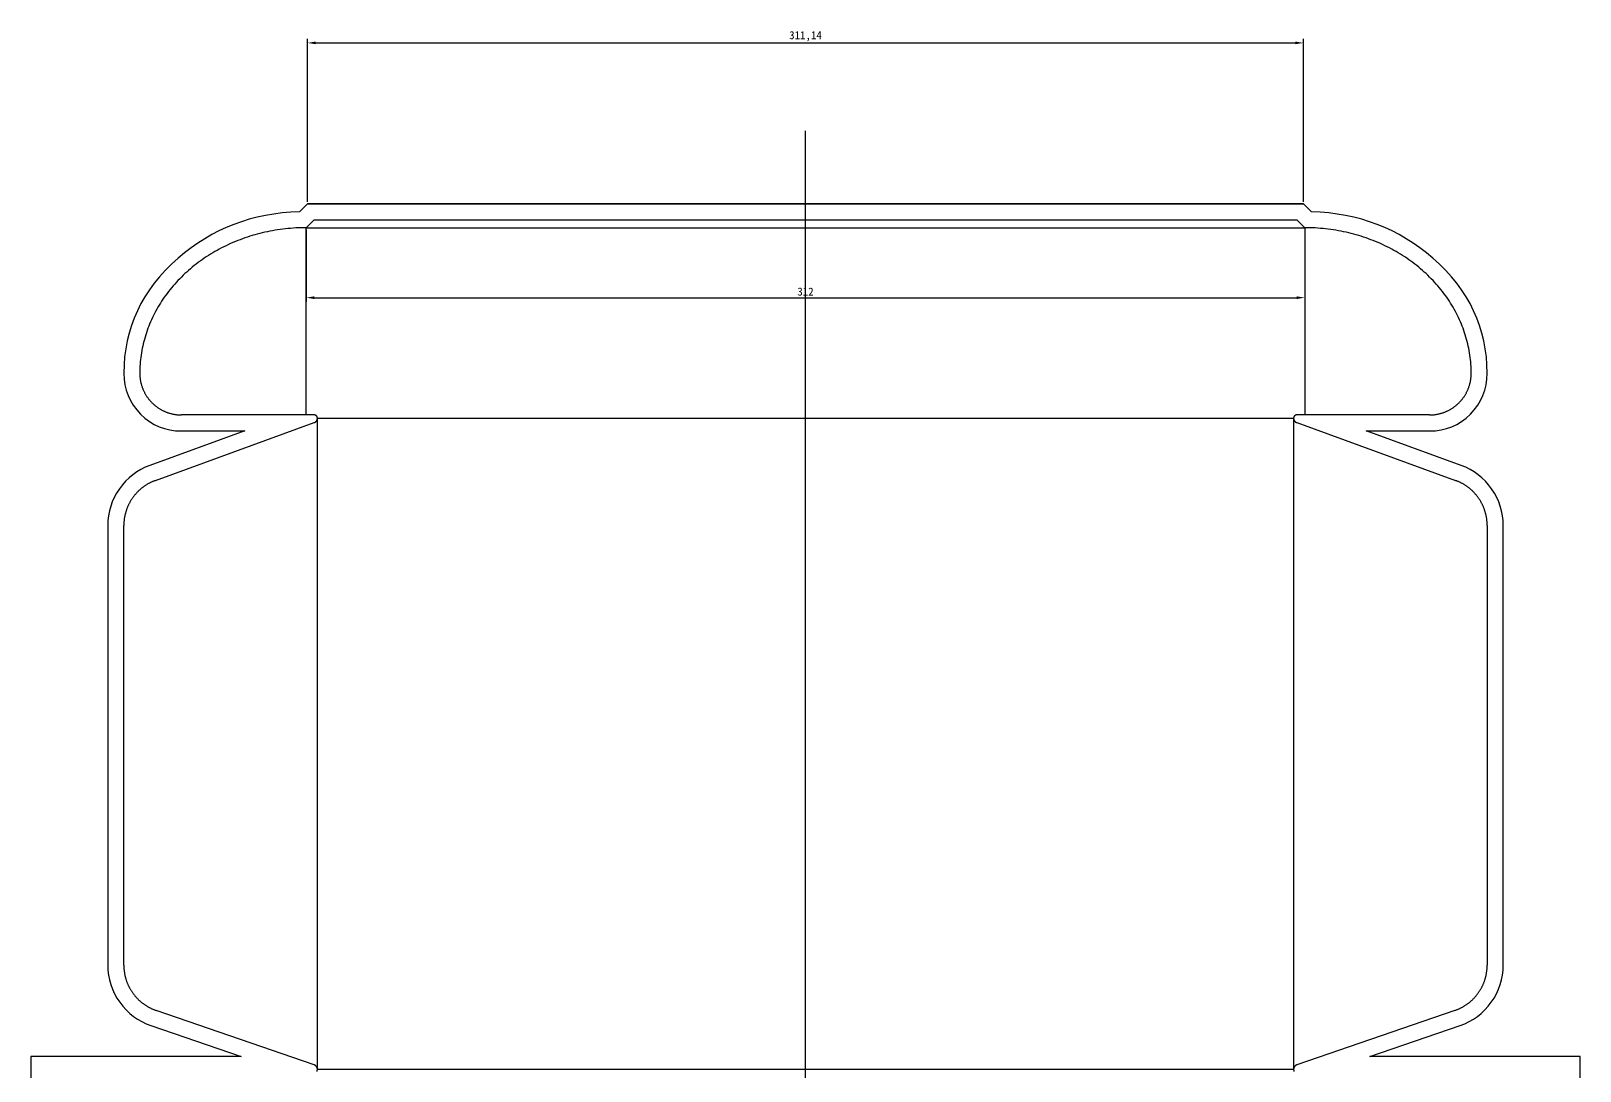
# Model space of a CAD drawing. Header units: millimetres. Extents: x -1 to 611, y 3 to 714.
# Drawn here: x 76 to 560, y 389 to 714 of the extents above; entities that cross this region are included whole.
import ezdxf

# ---------------------------------------------------------------- set-up
doc = ezdxf.new("R2010")
doc.units = ezdxf.units.MM
for name, color, linetype in [('bleeds', 3, 'Continuous'), ('cuts', 5, 'Continuous'), ('folds', 1, 'Continuous')]:
    doc.layers.add(name, color=color, linetype=linetype)
doc.dimstyles.get("Standard").update_dxf_attribs({"dimtxt": 2.5, "dimasz": 2.5, "dimexe": 1.25, "dimexo": 0.625, "dimtad": 1, "dimcen": 2.5, "dimazin": 3, "dimtfac": 1, "dimtmove": 0, "dimatfit": 3, "dimarcsym": 0})

# ---------------------------------------------------------------- blocks, each defined once
blk = doc.blocks.new('traditional')
at = {"layer": 'bleeds'}
for p, q in [((132.43, 600), (129.9, 597.47)), ((443.57, 600), (132.43, 600)), ((446.1, 597.47), (443.57, 600)), ((112.78, 529), (83.16, 518.22)), ((93, 529), (112.78, 529)), ((93, 529), (93, 529)), ((492.84, 518.22), (463.22, 529)), ((463.22, 529), (483, 529)), ((70, 499.43), (70, 362.1)), ((506, 362.1), (506, 499.43)), ((83.49, 343.19), (111.63, 333.5)), ((464.37, 333.5), (492.51, 343.19)), ((111.63, 333.5), (46, 333.5)), ((46, 333.5), (46, 271)), ((530, 333.5), (464.37, 333.5)), ((530, 271), (530, 333.5))]:
    blk.add_line(p, q, dxfattribs=at)
for points in [[(129.9, 597.47), (115.19, 597.05), (102.53, 592.21), (91.94, 582.94)], [(484.06, 582.94), (473.47, 592.21), (460.81, 597.05), (446.1, 597.47)], [(91.94, 582.94), (80.65, 573.06), (75, 561.08), (75, 547)], [(501, 547), (501, 561.08), (495.35, 573.06), (484.06, 582.94)], [(75, 547), (75, 542.03), (76.76, 537.79), (80.27, 534.27)], [(495.73, 534.27), (499.24, 537.79), (501, 542.03), (501, 547)], [(80.27, 534.27), (83.79, 530.76), (88.03, 529), (93, 529)], [(483, 529), (487.97, 529), (492.21, 530.76), (495.73, 534.27)], [(83.16, 518.22), (79.21, 516.78), (76.03, 514.34), (73.62, 510.9)], [(502.38, 510.9), (499.97, 514.34), (496.79, 516.78), (492.84, 518.22)], [(73.62, 510.9), (71.21, 507.45), (70, 503.63), (70, 499.43)], [(506, 499.43), (506, 503.63), (504.79, 507.45), (502.38, 510.9)], [(70, 362.1), (70, 357.83), (71.24, 353.96), (73.72, 350.49)], [(502.28, 350.49), (504.76, 353.96), (506, 357.83), (506, 362.1)], [(73.72, 350.49), (76.2, 347.01), (79.45, 344.58), (83.49, 343.19)], [(492.51, 343.19), (496.55, 344.58), (499.8, 347.01), (502.28, 350.49)]]:
    blk.add_open_spline(points, degree=3, dxfattribs=at)
at = {"layer": 'cuts'}
for p, q in [((132, 592.5), (134.5, 595)), ((132, 592.5), (132, 592.5)), ((134.5, 595), (441.5, 595)), ((441.5, 595), (444, 592.5)), ((132, 534), (93, 534)), ((134.5, 534), (132, 534)), ((444, 534), (441.5, 534)), ((483, 534), (444, 534)), ((84.87, 513.52), (134.51, 531.59)), ((441.49, 531.59), (491.13, 513.52)), ((75, 362.1), (75, 499.43)), ((501, 499.43), (501, 362.1)), ((134.49, 330.92), (85.12, 347.92)), ((490.88, 347.92), (441.51, 330.92))]:
    blk.add_line(p, q, dxfattribs=at)
for points in [[(132, 592.5), (131.18, 592.49), (130.37, 592.48), (129.55, 592.45), (128.73, 592.41), (127.92, 592.36), (127.11, 592.3), (126.29, 592.23), (125.48, 592.14), (124.67, 592.05), (123.87, 591.94), (123.06, 591.82), (122.26, 591.69), (121.46, 591.55), (120.66, 591.4), (119.86, 591.24), (119.07, 591.07), (118.28, 590.89), (117.49, 590.69), (116.71, 590.49), (115.93, 590.27), (115.16, 590.05), (114.39, 589.81), (113.62, 589.56), (112.86, 589.3), (112.1, 589.04), (111.35, 588.76), (110.6, 588.47), (109.86, 588.17), (109.12, 587.86), (108.39, 587.54), (107.67, 587.21), (106.95, 586.87), (106.24, 586.52), (105.53, 586.16), (104.83, 585.8), (104.14, 585.42), (103.45, 585.03), (102.77, 584.63), (102.1, 584.23), (101.44, 583.81), (100.78, 583.39), (100.13, 582.95), (99.49, 582.51), (98.85, 582.06), (98.23, 581.6), (97.61, 581.13), (97, 580.65), (96.4, 580.17), (95.81, 579.67), (95.23, 579.17), (94.66, 578.66), (94.09, 578.15), (93.54, 577.62), (92.99, 577.09), (92.46, 576.55), (91.93, 576), (91.42, 575.45), (90.91, 574.89), (90.42, 574.32), (89.93, 573.74), (89.46, 573.16), (88.99, 572.57), (88.54, 571.98), (88.09, 571.38), (87.66, 570.77), (87.24, 570.16), (86.83, 569.54), (86.43, 568.92), (86.04, 568.29), (85.67, 567.66), (85.3, 567.02), (84.95, 566.37), (84.61, 565.72), (84.28, 565.07), (83.96, 564.41), (83.65, 563.75), (83.36, 563.08), (83.07, 562.41), (82.8, 561.74), (82.55, 561.06), (82.3, 560.38), (82.06, 559.69), (81.84, 559.01), (81.63, 558.32), (81.44, 557.62), (81.25, 556.93), (81.08, 556.23), (80.92, 555.53), (80.77, 554.82), (80.64, 554.12), (80.52, 553.41), (80.41, 552.7), (80.31, 551.99), (80.23, 551.28), (80.16, 550.57), (80.1, 549.86), (80.06, 549.14), (80.03, 548.43), (80.01, 547.71), (80, 547)], [(496, 547), (495.99, 547.71), (495.97, 548.43), (495.94, 549.14), (495.9, 549.86), (495.84, 550.57), (495.77, 551.28), (495.69, 551.99), (495.59, 552.7), (495.48, 553.41), (495.36, 554.12), (495.23, 554.82), (495.08, 555.53), (494.92, 556.23), (494.75, 556.93), (494.56, 557.62), (494.37, 558.32), (494.16, 559.01), (493.94, 559.69), (493.7, 560.38), (493.45, 561.06), (493.2, 561.74), (492.93, 562.41), (492.64, 563.08), (492.35, 563.75), (492.04, 564.41), (491.72, 565.07), (491.39, 565.72), (491.05, 566.37), (490.7, 567.02), (490.33, 567.66), (489.96, 568.29), (489.57, 568.92), (489.17, 569.54), (488.76, 570.16), (488.34, 570.77), (487.91, 571.38), (487.46, 571.98), (487.01, 572.57), (486.54, 573.16), (486.07, 573.74), (485.58, 574.32), (485.09, 574.89), (484.58, 575.45), (484.07, 576), (483.54, 576.55), (483.01, 577.09), (482.46, 577.62), (481.91, 578.15), (481.34, 578.66), (480.77, 579.17), (480.19, 579.67), (479.6, 580.17), (479, 580.65), (478.39, 581.13), (477.77, 581.6), (477.15, 582.06), (476.51, 582.51), (475.87, 582.95), (475.22, 583.39), (474.56, 583.81), (473.9, 584.23), (473.23, 584.63), (472.55, 585.03), (471.86, 585.42), (471.17, 585.8), (470.47, 586.16), (469.76, 586.52), (469.05, 586.87), (468.33, 587.21), (467.61, 587.54), (466.88, 587.86), (466.14, 588.17), (465.4, 588.47), (464.65, 588.76), (463.9, 589.04), (463.14, 589.3), (462.38, 589.56), (461.61, 589.81), (460.84, 590.05), (460.07, 590.27), (459.29, 590.49), (458.51, 590.69), (457.72, 590.89), (456.93, 591.07), (456.14, 591.24), (455.34, 591.4), (454.54, 591.55), (453.74, 591.69), (452.94, 591.82), (452.13, 591.94), (451.33, 592.05), (450.52, 592.14), (449.71, 592.23), (448.89, 592.3), (448.08, 592.36), (447.27, 592.41), (446.45, 592.45), (445.63, 592.48), (444.82, 592.49), (444, 592.5)], [(80, 547), (80, 546.8), (80.01, 546.59), (80.01, 546.39), (80.03, 546.18), (80.04, 545.98), (80.06, 545.78), (80.08, 545.57), (80.1, 545.37), (80.13, 545.17), (80.16, 544.97), (80.19, 544.76), (80.23, 544.56), (80.27, 544.36), (80.31, 544.16), (80.36, 543.97), (80.41, 543.77), (80.46, 543.57), (80.52, 543.37), (80.57, 543.18), (80.64, 542.98), (80.7, 542.79), (80.77, 542.6), (80.84, 542.4), (80.91, 542.21), (80.99, 542.03), (81.07, 541.84), (81.15, 541.65), (81.24, 541.46), (81.33, 541.28), (81.42, 541.1), (81.51, 540.92), (81.61, 540.74), (81.71, 540.56), (81.81, 540.38), (81.92, 540.21), (82.02, 540.03), (82.13, 539.86), (82.25, 539.69), (82.36, 539.52), (82.48, 539.36), (82.6, 539.19), (82.73, 539.03), (82.85, 538.87), (82.98, 538.71), (83.11, 538.56), (83.25, 538.4), (83.38, 538.25), (83.52, 538.1), (83.66, 537.95), (83.81, 537.81), (83.95, 537.66), (84.1, 537.52), (84.25, 537.38), (84.4, 537.25), (84.56, 537.11), (84.71, 536.98), (84.87, 536.85), (85.03, 536.73), (85.19, 536.6), (85.36, 536.48), (85.52, 536.36), (85.69, 536.25), (85.86, 536.13), (86.03, 536.02), (86.21, 535.92), (86.38, 535.81), (86.56, 535.71), (86.74, 535.61), (86.92, 535.51), (87.1, 535.42), (87.28, 535.33), (87.46, 535.24), (87.65, 535.15), (87.84, 535.07), (88.03, 534.99), (88.21, 534.91), (88.4, 534.84), (88.6, 534.77), (88.79, 534.7), (88.98, 534.64), (89.18, 534.57), (89.37, 534.52), (89.57, 534.46), (89.77, 534.41), (89.97, 534.36), (90.16, 534.31), (90.36, 534.27), (90.56, 534.23), (90.76, 534.19), (90.97, 534.16), (91.17, 534.13), (91.37, 534.1), (91.57, 534.08), (91.78, 534.06), (91.98, 534.04), (92.18, 534.03), (92.39, 534.01), (92.59, 534.01), (92.8, 534), (93, 534)], [(483, 534), (483.2, 534), (483.41, 534.01), (483.61, 534.01), (483.82, 534.03), (484.02, 534.04), (484.22, 534.06), (484.43, 534.08), (484.63, 534.1), (484.83, 534.13), (485.03, 534.16), (485.24, 534.19), (485.44, 534.23), (485.64, 534.27), (485.84, 534.31), (486.03, 534.36), (486.23, 534.41), (486.43, 534.46), (486.63, 534.52), (486.82, 534.57), (487.02, 534.64), (487.21, 534.7), (487.4, 534.77), (487.6, 534.84), (487.79, 534.91), (487.97, 534.99), (488.16, 535.07), (488.35, 535.15), (488.54, 535.24), (488.72, 535.33), (488.9, 535.42), (489.08, 535.51), (489.26, 535.61), (489.44, 535.71), (489.62, 535.81), (489.79, 535.92), (489.97, 536.02), (490.14, 536.13), (490.31, 536.25), (490.48, 536.36), (490.64, 536.48), (490.81, 536.6), (490.97, 536.73), (491.13, 536.85), (491.29, 536.98), (491.44, 537.11), (491.6, 537.25), (491.75, 537.38), (491.9, 537.52), (492.05, 537.66), (492.19, 537.81), (492.34, 537.95), (492.48, 538.1), (492.62, 538.25), (492.75, 538.4), (492.89, 538.56), (493.02, 538.71), (493.15, 538.87), (493.27, 539.03), (493.4, 539.19), (493.52, 539.36), (493.64, 539.52), (493.75, 539.69), (493.87, 539.86), (493.98, 540.03), (494.08, 540.21), (494.19, 540.38), (494.29, 540.56), (494.39, 540.74), (494.49, 540.92), (494.58, 541.1), (494.67, 541.28), (494.76, 541.46), (494.85, 541.65), (494.93, 541.84), (495.01, 542.03), (495.09, 542.21), (495.16, 542.4), (495.23, 542.6), (495.3, 542.79), (495.36, 542.98), (495.43, 543.18), (495.48, 543.37), (495.54, 543.57), (495.59, 543.77), (495.64, 543.97), (495.69, 544.16), (495.73, 544.36), (495.77, 544.56), (495.81, 544.76), (495.84, 544.97), (495.87, 545.17), (495.9, 545.37), (495.92, 545.57), (495.94, 545.78), (495.96, 545.98), (495.97, 546.18), (495.99, 546.39), (495.99, 546.59), (496, 546.8), (496, 547)], [(135.5, 533), (135.5, 533.02), (135.5, 533.03), (135.5, 533.05), (135.5, 533.06), (135.5, 533.08), (135.5, 533.09), (135.49, 533.11), (135.49, 533.13), (135.49, 533.14), (135.49, 533.16), (135.49, 533.17), (135.48, 533.19), (135.48, 533.2), (135.48, 533.22), (135.47, 533.23), (135.47, 533.25), (135.46, 533.26), (135.46, 533.28), (135.46, 533.29), (135.45, 533.31), (135.45, 533.32), (135.44, 533.34), (135.44, 533.35), (135.43, 533.37), (135.42, 533.38), (135.42, 533.4), (135.41, 533.41), (135.4, 533.43), (135.4, 533.44), (135.39, 533.45), (135.38, 533.47), (135.38, 533.48), (135.37, 533.5), (135.36, 533.51), (135.35, 533.52), (135.34, 533.54), (135.34, 533.55), (135.33, 533.56), (135.32, 533.58), (135.31, 533.59), (135.3, 533.6), (135.29, 533.61), (135.28, 533.63), (135.27, 533.64), (135.26, 533.65), (135.25, 533.66), (135.24, 533.67), (135.23, 533.68), (135.22, 533.7), (135.21, 533.71), (135.2, 533.72), (135.18, 533.73), (135.17, 533.74), (135.16, 533.75), (135.15, 533.76), (135.14, 533.77), (135.13, 533.78), (135.11, 533.79), (135.1, 533.8), (135.09, 533.81), (135.08, 533.82), (135.06, 533.83), (135.05, 533.84), (135.04, 533.84), (135.02, 533.85), (135.01, 533.86), (135, 533.87), (134.98, 533.88), (134.97, 533.88), (134.95, 533.89), (134.94, 533.9), (134.93, 533.9), (134.91, 533.91), (134.9, 533.92), (134.88, 533.92), (134.87, 533.93), (134.85, 533.94), (134.84, 533.94), (134.82, 533.95), (134.81, 533.95), (134.79, 533.96), (134.78, 533.96), (134.76, 533.96), (134.75, 533.97), (134.73, 533.97), (134.72, 533.98), (134.7, 533.98), (134.69, 533.98), (134.67, 533.99), (134.66, 533.99), (134.64, 533.99), (134.63, 533.99), (134.61, 533.99), (134.59, 534), (134.58, 534), (134.56, 534), (134.55, 534), (134.53, 534), (134.52, 534), (134.5, 534)], [(134.51, 531.59), (134.53, 531.6), (134.55, 531.6), (134.56, 531.61), (134.58, 531.62), (134.6, 531.62), (134.61, 531.63), (134.63, 531.64), (134.65, 531.65), (134.66, 531.66), (134.68, 531.66), (134.7, 531.67), (134.71, 531.68), (134.73, 531.69), (134.75, 531.7), (134.76, 531.71), (134.78, 531.72), (134.79, 531.73), (134.81, 531.74), (134.82, 531.75), (134.84, 531.76), (134.85, 531.77), (134.87, 531.78), (134.88, 531.79), (134.9, 531.8), (134.91, 531.81), (134.93, 531.82), (134.94, 531.83), (134.96, 531.84), (134.97, 531.86), (134.98, 531.87), (135, 531.88), (135.01, 531.89), (135.02, 531.9), (135.04, 531.92), (135.05, 531.93), (135.06, 531.94), (135.08, 531.96), (135.09, 531.97), (135.1, 531.98), (135.11, 532), (135.13, 532.01), (135.14, 532.02), (135.15, 532.04), (135.16, 532.05), (135.17, 532.07), (135.19, 532.08), (135.2, 532.1), (135.21, 532.11), (135.22, 532.12), (135.23, 532.14), (135.24, 532.15), (135.25, 532.17), (135.26, 532.19), (135.27, 532.2), (135.28, 532.22), (135.29, 532.23), (135.3, 532.25), (135.31, 532.26), (135.32, 532.28), (135.32, 532.3), (135.33, 532.31), (135.34, 532.33), (135.35, 532.34), (135.36, 532.36), (135.36, 532.38), (135.37, 532.39), (135.38, 532.41), (135.39, 532.43), (135.39, 532.45), (135.4, 532.46), (135.41, 532.48), (135.41, 532.5), (135.42, 532.51), (135.42, 532.53), (135.43, 532.55), (135.44, 532.57), (135.44, 532.58), (135.45, 532.6), (135.45, 532.62), (135.46, 532.64), (135.46, 532.65), (135.46, 532.67), (135.47, 532.69), (135.47, 532.71), (135.47, 532.73), (135.48, 532.74), (135.48, 532.76), (135.48, 532.78), (135.49, 532.8), (135.49, 532.82), (135.49, 532.84), (135.49, 532.85), (135.49, 532.87), (135.5, 532.89), (135.5, 532.91), (135.5, 532.93), (135.5, 532.95), (135.5, 532.96), (135.5, 532.98), (135.5, 533)], [(441.5, 534), (441.48, 534), (441.47, 534), (441.45, 534), (441.44, 534), (441.42, 534), (441.41, 534), (441.39, 533.99), (441.37, 533.99), (441.36, 533.99), (441.34, 533.99), (441.33, 533.99), (441.31, 533.98), (441.3, 533.98), (441.28, 533.98), (441.27, 533.97), (441.25, 533.97), (441.24, 533.96), (441.22, 533.96), (441.21, 533.96), (441.19, 533.95), (441.18, 533.95), (441.16, 533.94), (441.15, 533.94), (441.13, 533.93), (441.12, 533.92), (441.1, 533.92), (441.09, 533.91), (441.07, 533.9), (441.06, 533.9), (441.05, 533.89), (441.03, 533.88), (441.02, 533.88), (441, 533.87), (440.99, 533.86), (440.98, 533.85), (440.96, 533.84), (440.95, 533.84), (440.94, 533.83), (440.92, 533.82), (440.91, 533.81), (440.9, 533.8), (440.89, 533.79), (440.87, 533.78), (440.86, 533.77), (440.85, 533.76), (440.84, 533.75), (440.83, 533.74), (440.82, 533.73), (440.8, 533.72), (440.79, 533.71), (440.78, 533.7), (440.77, 533.68), (440.76, 533.67), (440.75, 533.66), (440.74, 533.65), (440.73, 533.64), (440.72, 533.63), (440.71, 533.61), (440.7, 533.6), (440.69, 533.59), (440.68, 533.58), (440.67, 533.56), (440.66, 533.55), (440.66, 533.54), (440.65, 533.52), (440.64, 533.51), (440.63, 533.5), (440.62, 533.48), (440.62, 533.47), (440.61, 533.45), (440.6, 533.44), (440.6, 533.43), (440.59, 533.41), (440.58, 533.4), (440.58, 533.38), (440.57, 533.37), (440.56, 533.35), (440.56, 533.34), (440.55, 533.32), (440.55, 533.31), (440.54, 533.29), (440.54, 533.28), (440.54, 533.26), (440.53, 533.25), (440.53, 533.23), (440.52, 533.22), (440.52, 533.2), (440.52, 533.19), (440.51, 533.17), (440.51, 533.16), (440.51, 533.14), (440.51, 533.13), (440.51, 533.11), (440.5, 533.09), (440.5, 533.08), (440.5, 533.06), (440.5, 533.05), (440.5, 533.03), (440.5, 533.02), (440.5, 533)], [(440.5, 533), (440.5, 532.98), (440.5, 532.96), (440.5, 532.95), (440.5, 532.93), (440.5, 532.91), (440.5, 532.89), (440.51, 532.87), (440.51, 532.85), (440.51, 532.84), (440.51, 532.82), (440.51, 532.8), (440.52, 532.78), (440.52, 532.76), (440.52, 532.74), (440.53, 532.73), (440.53, 532.71), (440.53, 532.69), (440.54, 532.67), (440.54, 532.65), (440.54, 532.64), (440.55, 532.62), (440.55, 532.6), (440.56, 532.58), (440.56, 532.57), (440.57, 532.55), (440.58, 532.53), (440.58, 532.51), (440.59, 532.5), (440.59, 532.48), (440.6, 532.46), (440.61, 532.45), (440.61, 532.43), (440.62, 532.41), (440.63, 532.39), (440.64, 532.38), (440.64, 532.36), (440.65, 532.34), (440.66, 532.33), (440.67, 532.31), (440.68, 532.3), (440.68, 532.28), (440.69, 532.26), (440.7, 532.25), (440.71, 532.23), (440.72, 532.22), (440.73, 532.2), (440.74, 532.19), (440.75, 532.17), (440.76, 532.15), (440.77, 532.14), (440.78, 532.12), (440.79, 532.11), (440.8, 532.1), (440.81, 532.08), (440.83, 532.07), (440.84, 532.05), (440.85, 532.04), (440.86, 532.02), (440.87, 532.01), (440.89, 532), (440.9, 531.98), (440.91, 531.97), (440.92, 531.96), (440.94, 531.94), (440.95, 531.93), (440.96, 531.92), (440.98, 531.9), (440.99, 531.89), (441, 531.88), (441.02, 531.87), (441.03, 531.86), (441.04, 531.84), (441.06, 531.83), (441.07, 531.82), (441.09, 531.81), (441.1, 531.8), (441.12, 531.79), (441.13, 531.78), (441.15, 531.77), (441.16, 531.76), (441.18, 531.75), (441.19, 531.74), (441.21, 531.73), (441.22, 531.72), (441.24, 531.71), (441.25, 531.7), (441.27, 531.69), (441.29, 531.68), (441.3, 531.67), (441.32, 531.66), (441.34, 531.66), (441.35, 531.65), (441.37, 531.64), (441.39, 531.63), (441.4, 531.62), (441.42, 531.62), (441.44, 531.61), (441.45, 531.6), (441.47, 531.6), (441.49, 531.59)], [(84.87, 513.52), (84.7, 513.46), (84.53, 513.39), (84.36, 513.32), (84.19, 513.25), (84.02, 513.18), (83.85, 513.11), (83.68, 513.03), (83.52, 512.95), (83.35, 512.87), (83.19, 512.79), (83.03, 512.71), (82.87, 512.62), (82.7, 512.53), (82.55, 512.44), (82.39, 512.35), (82.23, 512.26), (82.07, 512.16), (81.92, 512.06), (81.76, 511.96), (81.61, 511.86), (81.46, 511.76), (81.31, 511.65), (81.16, 511.55), (81.01, 511.44), (80.87, 511.33), (80.72, 511.21), (80.58, 511.1), (80.44, 510.98), (80.3, 510.87), (80.16, 510.75), (80.02, 510.63), (79.89, 510.5), (79.75, 510.38), (79.62, 510.25), (79.49, 510.13), (79.36, 510), (79.23, 509.87), (79.1, 509.73), (78.98, 509.6), (78.85, 509.46), (78.73, 509.33), (78.61, 509.19), (78.49, 509.05), (78.38, 508.91), (78.26, 508.76), (78.15, 508.62), (78.04, 508.47), (77.93, 508.33), (77.82, 508.18), (77.71, 508.03), (77.61, 507.88), (77.51, 507.73), (77.41, 507.57), (77.31, 507.42), (77.21, 507.26), (77.12, 507.11), (77.02, 506.95), (76.93, 506.79), (76.84, 506.63), (76.76, 506.47), (76.67, 506.31), (76.59, 506.14), (76.51, 505.98), (76.43, 505.81), (76.35, 505.65), (76.28, 505.48), (76.2, 505.31), (76.13, 505.14), (76.06, 504.97), (76, 504.8), (75.93, 504.63), (75.87, 504.46), (75.81, 504.29), (75.75, 504.11), (75.69, 503.94), (75.64, 503.76), (75.59, 503.59), (75.54, 503.41), (75.49, 503.23), (75.45, 503.06), (75.4, 502.88), (75.36, 502.7), (75.32, 502.52), (75.29, 502.34), (75.25, 502.16), (75.22, 501.98), (75.19, 501.8), (75.16, 501.62), (75.14, 501.44), (75.11, 501.25), (75.09, 501.07), (75.07, 500.89), (75.05, 500.71), (75.04, 500.52), (75.03, 500.34), (75.02, 500.16), (75.01, 499.98), (75, 499.79), (75, 499.61), (75, 499.43)], [(501, 499.43), (501, 499.61), (501, 499.79), (500.99, 499.98), (500.98, 500.16), (500.97, 500.34), (500.96, 500.52), (500.95, 500.71), (500.93, 500.89), (500.91, 501.07), (500.89, 501.25), (500.86, 501.44), (500.84, 501.62), (500.81, 501.8), (500.78, 501.98), (500.75, 502.16), (500.71, 502.34), (500.68, 502.52), (500.64, 502.7), (500.6, 502.88), (500.55, 503.06), (500.51, 503.23), (500.46, 503.41), (500.41, 503.59), (500.36, 503.76), (500.31, 503.94), (500.25, 504.11), (500.19, 504.29), (500.13, 504.46), (500.07, 504.63), (500, 504.8), (499.94, 504.97), (499.87, 505.14), (499.8, 505.31), (499.72, 505.48), (499.65, 505.65), (499.57, 505.81), (499.49, 505.98), (499.41, 506.14), (499.33, 506.31), (499.24, 506.47), (499.16, 506.63), (499.07, 506.79), (498.98, 506.95), (498.88, 507.11), (498.79, 507.26), (498.69, 507.42), (498.59, 507.57), (498.49, 507.73), (498.39, 507.88), (498.29, 508.03), (498.18, 508.18), (498.07, 508.33), (497.96, 508.47), (497.85, 508.62), (497.74, 508.76), (497.62, 508.91), (497.51, 509.05), (497.39, 509.19), (497.27, 509.33), (497.15, 509.46), (497.02, 509.6), (496.9, 509.73), (496.77, 509.87), (496.64, 510), (496.51, 510.13), (496.38, 510.25), (496.25, 510.38), (496.11, 510.5), (495.98, 510.63), (495.84, 510.75), (495.7, 510.87), (495.56, 510.98), (495.42, 511.1), (495.28, 511.21), (495.13, 511.33), (494.99, 511.44), (494.84, 511.55), (494.69, 511.65), (494.54, 511.76), (494.39, 511.86), (494.24, 511.96), (494.08, 512.06), (493.93, 512.16), (493.77, 512.26), (493.61, 512.35), (493.45, 512.44), (493.3, 512.53), (493.13, 512.62), (492.97, 512.71), (492.81, 512.79), (492.65, 512.87), (492.48, 512.95), (492.32, 513.03), (492.15, 513.11), (491.98, 513.18), (491.81, 513.25), (491.64, 513.32), (491.47, 513.39), (491.3, 513.46), (491.13, 513.52)], [(75, 362.1), (75, 361.92), (75, 361.73), (75.01, 361.54), (75.02, 361.36), (75.03, 361.17), (75.04, 360.99), (75.06, 360.8), (75.07, 360.62), (75.09, 360.43), (75.12, 360.25), (75.14, 360.06), (75.17, 359.88), (75.19, 359.7), (75.23, 359.51), (75.26, 359.33), (75.29, 359.15), (75.33, 358.96), (75.37, 358.78), (75.41, 358.6), (75.46, 358.42), (75.51, 358.24), (75.55, 358.06), (75.61, 357.88), (75.66, 357.71), (75.71, 357.53), (75.77, 357.35), (75.83, 357.18), (75.89, 357), (75.96, 356.83), (76.02, 356.65), (76.09, 356.48), (76.16, 356.31), (76.24, 356.14), (76.31, 355.97), (76.39, 355.8), (76.47, 355.63), (76.55, 355.46), (76.63, 355.3), (76.72, 355.13), (76.81, 354.97), (76.89, 354.8), (76.99, 354.64), (77.08, 354.48), (77.17, 354.32), (77.27, 354.16), (77.37, 354.01), (77.47, 353.85), (77.58, 353.7), (77.68, 353.54), (77.79, 353.39), (77.9, 353.24), (78.01, 353.09), (78.12, 352.94), (78.23, 352.8), (78.35, 352.65), (78.47, 352.51), (78.59, 352.37), (78.71, 352.22), (78.83, 352.09), (78.96, 351.95), (79.09, 351.81), (79.21, 351.68), (79.34, 351.54), (79.48, 351.41), (79.61, 351.28), (79.74, 351.16), (79.88, 351.03), (80.02, 350.91), (80.16, 350.78), (80.3, 350.66), (80.44, 350.54), (80.58, 350.42), (80.73, 350.31), (80.88, 350.19), (81.03, 350.08), (81.17, 349.97), (81.33, 349.86), (81.48, 349.76), (81.63, 349.65), (81.79, 349.55), (81.94, 349.45), (82.1, 349.35), (82.26, 349.25), (82.42, 349.16), (82.58, 349.07), (82.74, 348.97), (82.9, 348.89), (83.07, 348.8), (83.23, 348.71), (83.4, 348.63), (83.57, 348.55), (83.74, 348.47), (83.91, 348.39), (84.08, 348.32), (84.25, 348.25), (84.42, 348.18), (84.59, 348.11), (84.77, 348.04), (84.94, 347.98), (85.12, 347.92)], [(490.88, 347.92), (491.06, 347.98), (491.23, 348.04), (491.41, 348.11), (491.58, 348.18), (491.75, 348.25), (491.92, 348.32), (492.09, 348.39), (492.26, 348.47), (492.43, 348.55), (492.6, 348.63), (492.77, 348.71), (492.93, 348.8), (493.1, 348.89), (493.26, 348.97), (493.42, 349.07), (493.58, 349.16), (493.74, 349.25), (493.9, 349.35), (494.06, 349.45), (494.21, 349.55), (494.37, 349.65), (494.52, 349.76), (494.67, 349.86), (494.83, 349.97), (494.97, 350.08), (495.12, 350.19), (495.27, 350.31), (495.42, 350.42), (495.56, 350.54), (495.7, 350.66), (495.84, 350.78), (495.98, 350.91), (496.12, 351.03), (496.26, 351.16), (496.39, 351.28), (496.52, 351.41), (496.66, 351.54), (496.79, 351.68), (496.91, 351.81), (497.04, 351.95), (497.17, 352.09), (497.29, 352.22), (497.41, 352.37), (497.53, 352.51), (497.65, 352.65), (497.77, 352.8), (497.88, 352.94), (497.99, 353.09), (498.1, 353.24), (498.21, 353.39), (498.32, 353.54), (498.42, 353.7), (498.53, 353.85), (498.63, 354.01), (498.73, 354.16), (498.83, 354.32), (498.92, 354.48), (499.01, 354.64), (499.11, 354.8), (499.19, 354.97), (499.28, 355.13), (499.37, 355.3), (499.45, 355.46), (499.53, 355.63), (499.61, 355.8), (499.69, 355.97), (499.76, 356.14), (499.84, 356.31), (499.91, 356.48), (499.98, 356.65), (500.04, 356.83), (500.11, 357), (500.17, 357.18), (500.23, 357.35), (500.29, 357.53), (500.34, 357.71), (500.39, 357.88), (500.45, 358.06), (500.49, 358.24), (500.54, 358.42), (500.59, 358.6), (500.63, 358.78), (500.67, 358.96), (500.71, 359.15), (500.74, 359.33), (500.77, 359.51), (500.81, 359.7), (500.83, 359.88), (500.86, 360.06), (500.88, 360.25), (500.91, 360.43), (500.93, 360.62), (500.94, 360.8), (500.96, 360.99), (500.97, 361.17), (500.98, 361.36), (500.99, 361.54), (501, 361.73), (501, 361.92), (501, 362.1)], [(135.5, 329.5), (135.5, 329.52), (135.5, 329.54), (135.5, 329.56), (135.5, 329.57), (135.5, 329.59), (135.5, 329.61), (135.49, 329.63), (135.49, 329.65), (135.49, 329.67), (135.49, 329.69), (135.49, 329.7), (135.48, 329.72), (135.48, 329.74), (135.48, 329.76), (135.47, 329.78), (135.47, 329.8), (135.47, 329.81), (135.46, 329.83), (135.46, 329.85), (135.45, 329.87), (135.45, 329.89), (135.44, 329.9), (135.44, 329.92), (135.43, 329.94), (135.43, 329.96), (135.42, 329.97), (135.42, 329.99), (135.41, 330.01), (135.4, 330.03), (135.4, 330.04), (135.39, 330.06), (135.38, 330.08), (135.38, 330.1), (135.37, 330.11), (135.36, 330.13), (135.35, 330.15), (135.35, 330.16), (135.34, 330.18), (135.33, 330.2), (135.32, 330.21), (135.31, 330.23), (135.3, 330.25), (135.29, 330.26), (135.28, 330.28), (135.27, 330.29), (135.26, 330.31), (135.25, 330.33), (135.24, 330.34), (135.23, 330.36), (135.22, 330.37), (135.21, 330.39), (135.2, 330.4), (135.19, 330.42), (135.18, 330.43), (135.16, 330.44), (135.15, 330.46), (135.14, 330.47), (135.13, 330.49), (135.12, 330.5), (135.1, 330.52), (135.09, 330.53), (135.08, 330.54), (135.07, 330.56), (135.05, 330.57), (135.04, 330.58), (135.03, 330.59), (135.01, 330.61), (135, 330.62), (134.98, 330.63), (134.97, 330.64), (134.96, 330.66), (134.94, 330.67), (134.93, 330.68), (134.91, 330.69), (134.9, 330.7), (134.88, 330.71), (134.87, 330.72), (134.85, 330.73), (134.84, 330.74), (134.82, 330.76), (134.81, 330.77), (134.79, 330.78), (134.77, 330.78), (134.76, 330.79), (134.74, 330.8), (134.73, 330.81), (134.71, 330.82), (134.69, 330.83), (134.68, 330.84), (134.66, 330.85), (134.64, 330.86), (134.63, 330.86), (134.61, 330.87), (134.59, 330.88), (134.58, 330.89), (134.56, 330.89), (134.54, 330.9), (134.52, 330.91), (134.51, 330.91), (134.49, 330.92)], [(135.36, 328.99), (135.37, 329), (135.38, 329.02), (135.38, 329.03), (135.39, 329.05), (135.4, 329.06), (135.4, 329.07), (135.41, 329.09), (135.42, 329.1), (135.42, 329.12), (135.43, 329.13), (135.44, 329.15), (135.44, 329.16), (135.45, 329.18), (135.45, 329.19), (135.46, 329.21), (135.46, 329.22), (135.46, 329.24), (135.47, 329.25), (135.47, 329.27), (135.48, 329.28), (135.48, 329.3), (135.48, 329.31), (135.49, 329.33), (135.49, 329.34), (135.49, 329.36), (135.49, 329.37), (135.49, 329.39), (135.5, 329.41), (135.5, 329.42), (135.5, 329.44), (135.5, 329.45), (135.5, 329.47), (135.5, 329.48), (135.5, 329.5)], [(441.51, 330.92), (441.49, 330.91), (441.48, 330.91), (441.46, 330.9), (441.44, 330.89), (441.42, 330.89), (441.41, 330.88), (441.39, 330.87), (441.37, 330.86), (441.36, 330.86), (441.34, 330.85), (441.32, 330.84), (441.31, 330.83), (441.29, 330.82), (441.27, 330.81), (441.26, 330.8), (441.24, 330.79), (441.23, 330.78), (441.21, 330.78), (441.19, 330.77), (441.18, 330.76), (441.16, 330.74), (441.15, 330.73), (441.13, 330.72), (441.12, 330.71), (441.1, 330.7), (441.09, 330.69), (441.07, 330.68), (441.06, 330.67), (441.04, 330.66), (441.03, 330.64), (441.02, 330.63), (441, 330.62), (440.99, 330.61), (440.97, 330.59), (440.96, 330.58), (440.95, 330.57), (440.93, 330.56), (440.92, 330.54), (440.91, 330.53), (440.9, 330.52), (440.88, 330.5), (440.87, 330.49), (440.86, 330.47), (440.85, 330.46), (440.84, 330.44), (440.82, 330.43), (440.81, 330.42), (440.8, 330.4), (440.79, 330.39), (440.78, 330.37), (440.77, 330.36), (440.76, 330.34), (440.75, 330.33), (440.74, 330.31), (440.73, 330.29), (440.72, 330.28), (440.71, 330.26), (440.7, 330.25), (440.69, 330.23), (440.68, 330.21), (440.67, 330.2), (440.66, 330.18), (440.65, 330.16), (440.65, 330.15), (440.64, 330.13), (440.63, 330.11), (440.62, 330.1), (440.62, 330.08), (440.61, 330.06), (440.6, 330.04), (440.6, 330.03), (440.59, 330.01), (440.58, 329.99), (440.58, 329.97), (440.57, 329.96), (440.57, 329.94), (440.56, 329.92), (440.56, 329.9), (440.55, 329.89), (440.55, 329.87), (440.54, 329.85), (440.54, 329.83), (440.53, 329.81), (440.53, 329.8), (440.53, 329.78), (440.52, 329.76), (440.52, 329.74), (440.52, 329.72), (440.51, 329.7), (440.51, 329.69), (440.51, 329.67), (440.51, 329.65), (440.51, 329.63), (440.5, 329.61), (440.5, 329.59), (440.5, 329.57), (440.5, 329.56), (440.5, 329.54), (440.5, 329.52), (440.5, 329.5)], [(440.5, 329.5), (440.5, 329.48), (440.5, 329.47), (440.5, 329.45), (440.5, 329.44), (440.5, 329.42), (440.5, 329.41), (440.51, 329.39), (440.51, 329.37), (440.51, 329.36), (440.51, 329.34), (440.51, 329.33), (440.52, 329.31), (440.52, 329.3), (440.52, 329.28), (440.53, 329.27), (440.53, 329.25), (440.54, 329.24), (440.54, 329.22), (440.54, 329.21), (440.55, 329.19), (440.55, 329.18), (440.56, 329.16), (440.56, 329.15), (440.57, 329.13), (440.58, 329.12), (440.58, 329.1), (440.59, 329.09), (440.6, 329.07), (440.6, 329.06), (440.61, 329.05), (440.62, 329.03), (440.62, 329.02), (440.63, 329), (440.64, 328.99)]]:
    blk.add_lwpolyline(points, dxfattribs=at)
at = {"layer": 'folds'}
for p, q in [((132, 534), (132, 592.5)), ((444, 592.5), (444, 534)), ((135.5, 533), (440.5, 533)), ((135.5, 329.5), (135.5, 533)), ((440.5, 533), (440.5, 329.5)), ((440.5, 329.5), (135.5, 329.5))]:
    blk.add_line(p, q, dxfattribs=at)
blk.add_attdef('NAME', (0.5, -10.5), '', height=5)
blk = doc.blocks.new('*D7')
at = {"layer": 'Defpoints', "color": 0, "lineweight": -2, "transparency": 16777216}
for p, q in [((162.43, 660.62), (162.43, 711.49)), ((473.57, 660.62), (473.57, 711.49)), ((164.93, 710.24), (471.07, 710.24))]:
    blk.add_line(p, q, dxfattribs=at)
at = {"layer": 'Defpoints', "color": 0, "transparency": 16777216}
for p in [(473.57, 710.24), (162.43, 660), (473.57, 660)]:
    blk.add_point(p, dxfattribs=at)
for points in [[(164.93, 710.66), (164.93, 709.83), (162.43, 710.24)], [(471.07, 710.66), (471.07, 709.83), (473.57, 710.24)]]:
    blk.add_solid(points, dxfattribs=at)
at = {"layer": 'Defpoints', "color": 0, "transparency": 16777216, "insert": (318, 712.33), "char_height": 2.5, "attachment_point": 5}
blk.add_mtext('311,14', dxfattribs=at)
blk = doc.blocks.new('*D8')
at = {"layer": 'Defpoints', "color": 0, "lineweight": -2, "transparency": 16777216}
for p, q in [((162, 651.88), (162, 629.39)), ((474, 651.88), (474, 629.39)), ((164.5, 630.64), (471.5, 630.64))]:
    blk.add_line(p, q, dxfattribs=at)
at = {"layer": 'Defpoints', "color": 0, "transparency": 16777216}
for p in [(162, 652.5), (474, 652.5), (474, 630.64)]:
    blk.add_point(p, dxfattribs=at)
for points in [[(164.5, 631.05), (164.5, 630.22), (162, 630.64)], [(471.5, 631.05), (471.5, 630.22), (474, 630.64)]]:
    blk.add_solid(points, dxfattribs=at)
at = {"layer": 'Defpoints', "color": 0, "transparency": 16777216, "insert": (318, 632.51), "char_height": 2.5, "attachment_point": 5}
blk.add_mtext('312', dxfattribs=at)

msp = doc.modelspace()

# ---------------------------------------------------------------- linework, layer by layer
msp.add_line((165.5, 593), (165.501, 593))
at = {"layer": 'Defpoints'}
for p, q in [((318, 331), (318, 682.784)), ((162.429, 660), (473.571, 660)), ((162, 652.5), (474, 652.5))]:
    msp.add_line(p, q, dxfattribs=at)

# ---------------------------------------------------------------- block references
msp.add_blockref('traditional', (30, 60))

# ---------------------------------------------------------------- dimensions: what is measured, and where the dimension line sits
for base, p1, p2, picture, middle in [((473.571, 710.245), (162.429, 660), (473.571, 660), '*D7', (318, 712.328)), ((474, 630.637), (162, 652.5), (474, 652.5), '*D8', (318, 632.512))]:
    dim = msp.add_linear_dim(base=base, p1=p1, p2=p2, dimstyle='Standard', override={"dimtxsty": 'Standard', "dimadec": 0, "dimazin": 0, "dimfxl": 1}, dxfattribs=at)
    dim.commit()
    dim.dimension.update_dxf_attribs({"geometry": picture, "text_midpoint": middle})

doc.saveas('drawing.dxf')
